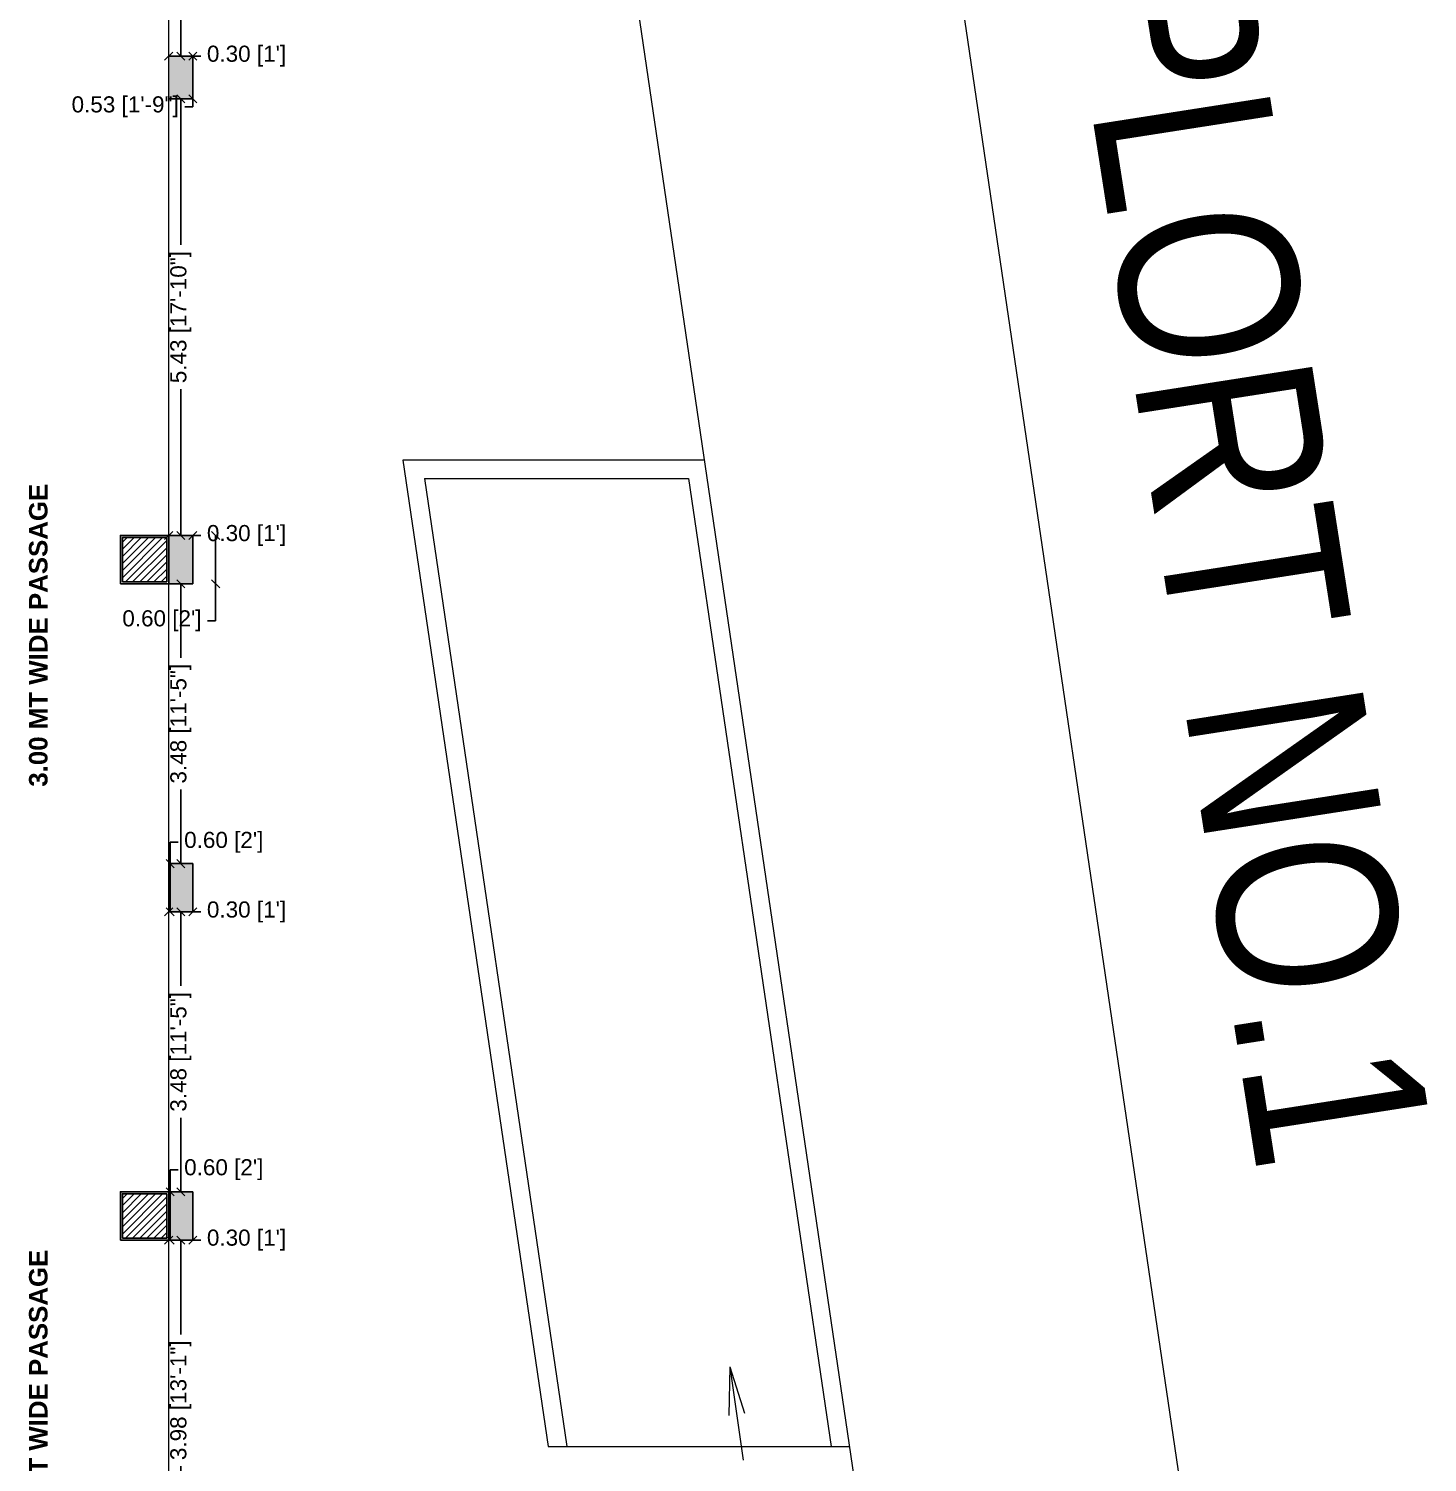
# Model space of a CAD drawing. Header units: metres. Extents: x 0 to 8495, y 0 to 3455.
# Drawn here: x 8313.92 to 8331.31, y 233.23 to 251.06 of the extents above; entities that cross this region are included whole.
import ezdxf

# ---------------------------------------------------------------- set-up
doc = ezdxf.new("R2010")
doc.units = ezdxf.units.M
doc.header["$MEASUREMENT"] = 0
doc.layers.get('0').update_dxf_attribs({"lineweight": 18})
for name, color, linetype, lineweight in [('_PrintItems', 7, 'Continuous', 20), ('Columns', 12, 'Continuous', 25), ('furniture', 30, 'Continuous', 20)]:
    doc.layers.add(name, color=color, linetype=linetype, lineweight=lineweight)
doc.styles.add('Annotative', font='arial.ttf')
doc.styles.add('PreDCRFont', font='ARIALN.TTF')
doc.styles.get("Standard").update_dxf_attribs({"font": 'ARIALN.TTF', "height": 0.2})
doc.dimstyles.get("Standard").update_dxf_attribs({"dimtxt": 0.2, "dimasz": 0.1, "dimexe": 0.08, "dimexo": 0.1125, "dimgap": 0.09, "dimtad": 0, "dimtoh": 1, "dimzin": 0, "dimdsep": 46, "dimtxsty": 'Annotative', "dimblk": 'OBLIQUE', "dimcen": 0.09, "dimse1": 1, "dimse2": 1, "dimclrt": 256, "dimadec": 0, "dimazin": 0, "dimtfac": 1, "dimtofl": 0, "dimtmove": 0, "dimatfit": 3, "dimldrblk": 'OBLIQUE', "dimfxl": 1, "dimtolj": 1, "dimtzin": 0, "dimarcsym": 0})

# ---------------------------------------------------------------- blocks, each defined once
blk = doc.blocks.new('_Oblique')
at = {"color": 0, "linetype": 'ByBlock', "lineweight": -2}
blk.add_line((-0.5, -0.5), (0.5, 0.5), dxfattribs=at)
blk = doc.blocks.new('*D152')
at = {"layer": 'Columns', "color": 0, "lineweight": -2, "transparency": 16777216}
for p, q in [((8315.811, 235.995), (8315.811, 234.822)), ((8315.811, 232.011), (8315.811, 233.184))]:
    blk.add_line(p, q, dxfattribs=at)
at = {"layer": 'Defpoints', "color": 0, "transparency": 16777216}
for p in [(8315.811, 235.995), (8315.811, 232.011), (8315.811, 232.011)]:
    blk.add_point(p, dxfattribs=at)
at = {"layer": 'Columns', "color": 0, "lineweight": -2, "transparency": 16777216, "xscale": 0.1, "yscale": 0.1, "zscale": 0.1}
for p, rotation in [((8315.811, 235.995), 90), ((8315.811, 232.011), 270)]:
    blk.add_blockref('_Oblique', p, dxfattribs=dict(at, rotation=rotation))
at = {"layer": 'Columns', "transparency": 16777216, "insert": (8315.811, 234.003), "char_height": 0.2, "attachment_point": 5, "rotation": 90, "style": 'Annotative'}
blk.add_mtext('\\A1;3.98 [13\'-1"]', dxfattribs=at)
blk = doc.blocks.new('*D153')
at = {"layer": 'Columns', "color": 0, "lineweight": -2, "transparency": 16777216}
for p, q in [((8315.811, 240.075), (8315.811, 239.154)), ((8315.811, 236.595), (8315.811, 237.516))]:
    blk.add_line(p, q, dxfattribs=at)
at = {"layer": 'Defpoints', "color": 0, "transparency": 16777216}
for p in [(8315.811, 240.075), (8315.811, 240.075), (8315.811, 236.595)]:
    blk.add_point(p, dxfattribs=at)
at = {"layer": 'Columns', "color": 0, "lineweight": -2, "transparency": 16777216, "xscale": 0.1, "yscale": 0.1, "zscale": 0.1}
for p, rotation in [((8315.811, 240.075), 90), ((8315.811, 236.595), 270)]:
    blk.add_blockref('_Oblique', p, dxfattribs=dict(at, rotation=rotation))
at = {"layer": 'Columns', "transparency": 16777216, "insert": (8315.811, 238.335), "char_height": 0.2, "attachment_point": 5, "rotation": 90, "style": 'Annotative'}
blk.add_mtext('\\A1;3.48 [11\'-5"]', dxfattribs=at)
blk = doc.blocks.new('*D154')
at = {"layer": 'Columns', "color": 0, "lineweight": -2, "transparency": 16777216}
for p, q in [((8315.811, 244.155), (8315.811, 243.234)), ((8315.811, 240.675), (8315.811, 241.596))]:
    blk.add_line(p, q, dxfattribs=at)
at = {"layer": 'Defpoints', "color": 0, "transparency": 16777216}
for p in [(8315.811, 244.155), (8315.811, 244.155), (8315.811, 240.675)]:
    blk.add_point(p, dxfattribs=at)
at = {"layer": 'Columns', "color": 0, "lineweight": -2, "transparency": 16777216, "xscale": 0.1, "yscale": 0.1, "zscale": 0.1}
for p, rotation in [((8315.811, 244.155), 90), ((8315.811, 240.675), 270)]:
    blk.add_blockref('_Oblique', p, dxfattribs=dict(at, rotation=rotation))
at = {"layer": 'Columns', "transparency": 16777216, "insert": (8315.811, 242.415), "char_height": 0.2, "attachment_point": 5, "rotation": 90, "style": 'Annotative'}
blk.add_mtext('\\A1;3.48 [11\'-5"]', dxfattribs=at)
blk = doc.blocks.new('*D155')
at = {"layer": 'Columns', "color": 0, "lineweight": -2, "transparency": 16777216}
for p, q in [((8315.811, 250.185), (8315.811, 248.367)), ((8315.811, 244.755), (8315.811, 246.573))]:
    blk.add_line(p, q, dxfattribs=at)
at = {"layer": 'Defpoints', "color": 0, "transparency": 16777216}
for p in [(8315.811, 250.185), (8315.811, 250.185), (8315.811, 244.755)]:
    blk.add_point(p, dxfattribs=at)
at = {"layer": 'Columns', "color": 0, "lineweight": -2, "transparency": 16777216, "xscale": 0.1, "yscale": 0.1, "zscale": 0.1}
for p, rotation in [((8315.811, 250.185), 90), ((8315.811, 244.755), 270)]:
    blk.add_blockref('_Oblique', p, dxfattribs=dict(at, rotation=rotation))
at = {"layer": 'Columns', "transparency": 16777216, "insert": (8315.811, 247.47), "char_height": 0.2, "attachment_point": 5, "rotation": 90, "style": 'Annotative'}
blk.add_mtext('\\A1;5.43 [17\'-10"]', dxfattribs=at)
blk = doc.blocks.new('*D156')
at = {"layer": 'Columns', "color": 0, "lineweight": -2, "transparency": 16777216}
for p, q in [((8315.811, 252.115), (8315.811, 252.215)), ((8315.811, 252.215), (8315.911, 252.215)), ((8315.811, 250.715), (8315.811, 252.115))]:
    blk.add_line(p, q, dxfattribs=at)
at = {"layer": 'Defpoints', "color": 0, "transparency": 16777216}
for p in [(8315.811, 252.115), (8315.811, 252.115), (8315.811, 250.715)]:
    blk.add_point(p, dxfattribs=at)
at = {"layer": 'Columns', "color": 0, "lineweight": -2, "transparency": 16777216, "xscale": 0.1, "yscale": 0.1, "zscale": 0.1}
for p, rotation in [((8315.811, 252.115), 90), ((8315.811, 250.715), 270)]:
    blk.add_blockref('_Oblique', p, dxfattribs=dict(at, rotation=rotation))
at = {"layer": 'Columns', "transparency": 16777216, "insert": (8316.644, 252.215), "char_height": 0.2, "attachment_point": 5, "style": 'Annotative'}
blk.add_mtext('\\A1;1.40 [4\'-7"]', dxfattribs=at)
blk = doc.blocks.new('*D162')
at = {"layer": 'Columns', "color": 0, "lineweight": -2, "transparency": 16777216}
for p, q in [((8315.661, 250.715), (8315.961, 250.715)), ((8315.961, 250.715), (8316.061, 250.715))]:
    blk.add_line(p, q, dxfattribs=at)
at = {"layer": 'Defpoints', "color": 0, "transparency": 16777216}
for p in [(8315.661, 250.715), (8315.961, 250.715), (8315.961, 250.715)]:
    blk.add_point(p, dxfattribs=at)
at = {"layer": 'Columns', "color": 0, "lineweight": -2, "transparency": 16777216, "xscale": 0.1, "yscale": 0.1, "zscale": 0.1, "rotation": 180}
blk.add_blockref('_Oblique', (8315.661, 250.715), dxfattribs=at)
at = {"layer": 'Columns', "color": 0, "lineweight": -2, "transparency": 16777216, "xscale": 0.1, "yscale": 0.1, "zscale": 0.1}
blk.add_blockref('_Oblique', (8315.961, 250.715), dxfattribs=at)
at = {"layer": 'Columns', "transparency": 16777216, "insert": (8316.629, 250.715), "char_height": 0.2, "attachment_point": 5, "style": 'Annotative'}
blk.add_mtext("\\A1;0.30 [1']", dxfattribs=at)
blk = doc.blocks.new('*D163')
at = {"layer": 'Columns', "color": 0, "lineweight": -2, "transparency": 16777216}
for p, q in [((8315.961, 250.715), (8315.961, 250.185)), ((8315.961, 250.085), (8315.861, 250.085)), ((8315.961, 250.185), (8315.961, 250.085))]:
    blk.add_line(p, q, dxfattribs=at)
at = {"layer": 'Defpoints', "color": 0, "transparency": 16777216}
for p in [(8315.961, 250.715), (8315.961, 250.185), (8315.961, 250.185)]:
    blk.add_point(p, dxfattribs=at)
at = {"layer": 'Columns', "color": 0, "lineweight": -2, "transparency": 16777216, "xscale": 0.1, "yscale": 0.1, "zscale": 0.1}
for p, rotation in [((8315.961, 250.715), 90), ((8315.961, 250.185), 270)]:
    blk.add_blockref('_Oblique', p, dxfattribs=dict(at, rotation=rotation))
at = {"layer": 'Columns', "transparency": 16777216, "insert": (8315.12, 250.085), "char_height": 0.2, "attachment_point": 5, "style": 'Annotative'}
blk.add_mtext('\\A1;0.53 [1\'-9"]', dxfattribs=at)
blk = doc.blocks.new('*D164')
at = {"layer": 'Columns', "color": 0, "lineweight": -2, "transparency": 16777216}
for p, q in [((8315.661, 244.755), (8315.961, 244.755)), ((8315.961, 244.755), (8316.061, 244.755))]:
    blk.add_line(p, q, dxfattribs=at)
at = {"layer": 'Defpoints', "color": 0, "transparency": 16777216}
for p in [(8315.661, 244.755), (8315.961, 244.755), (8315.961, 244.755)]:
    blk.add_point(p, dxfattribs=at)
at = {"layer": 'Columns', "color": 0, "lineweight": -2, "transparency": 16777216, "xscale": 0.1, "yscale": 0.1, "zscale": 0.1, "rotation": 180}
blk.add_blockref('_Oblique', (8315.661, 244.755), dxfattribs=at)
at = {"layer": 'Columns', "color": 0, "lineweight": -2, "transparency": 16777216, "xscale": 0.1, "yscale": 0.1, "zscale": 0.1}
blk.add_blockref('_Oblique', (8315.961, 244.755), dxfattribs=at)
at = {"layer": 'Columns', "transparency": 16777216, "insert": (8316.629, 244.755), "char_height": 0.2, "attachment_point": 5, "style": 'Annotative'}
blk.add_mtext("\\A1;0.30 [1']", dxfattribs=at)
blk = doc.blocks.new('*D165')
at = {"layer": 'Columns', "color": 0, "lineweight": -2, "transparency": 16777216}
for p, q in [((8316.245, 244.755), (8316.245, 244.155)), ((8316.245, 244.155), (8316.245, 243.695)), ((8316.245, 243.695), (8316.145, 243.695))]:
    blk.add_line(p, q, dxfattribs=at)
at = {"layer": 'Defpoints', "color": 0, "transparency": 16777216}
for p in [(8315.961, 244.755), (8315.961, 244.155), (8316.245, 244.155)]:
    blk.add_point(p, dxfattribs=at)
at = {"layer": 'Columns', "color": 0, "lineweight": -2, "transparency": 16777216, "xscale": 0.1, "yscale": 0.1, "zscale": 0.1}
for p, rotation in [((8316.245, 244.755), 90), ((8316.245, 244.155), 270)]:
    blk.add_blockref('_Oblique', p, dxfattribs=dict(at, rotation=rotation))
at = {"layer": 'Columns', "transparency": 16777216, "insert": (8315.577, 243.695), "char_height": 0.2, "attachment_point": 5, "style": 'Annotative'}
blk.add_mtext("\\A1;0.60 [2']", dxfattribs=at)
blk = doc.blocks.new('*D166')
at = {"layer": 'Columns', "color": 0, "lineweight": -2, "transparency": 16777216}
for p, q in [((8315.661, 240.075), (8315.961, 240.075)), ((8315.961, 240.075), (8316.061, 240.075))]:
    blk.add_line(p, q, dxfattribs=at)
at = {"layer": 'Defpoints', "color": 0, "transparency": 16777216}
for p in [(8315.661, 240.075), (8315.961, 240.075), (8315.961, 240.075)]:
    blk.add_point(p, dxfattribs=at)
at = {"layer": 'Columns', "color": 0, "lineweight": -2, "transparency": 16777216, "xscale": 0.1, "yscale": 0.1, "zscale": 0.1, "rotation": 180}
blk.add_blockref('_Oblique', (8315.661, 240.075), dxfattribs=at)
at = {"layer": 'Columns', "color": 0, "lineweight": -2, "transparency": 16777216, "xscale": 0.1, "yscale": 0.1, "zscale": 0.1}
blk.add_blockref('_Oblique', (8315.961, 240.075), dxfattribs=at)
at = {"layer": 'Columns', "transparency": 16777216, "insert": (8316.629, 240.075), "char_height": 0.2, "attachment_point": 5, "style": 'Annotative'}
blk.add_mtext("\\A1;0.30 [1']", dxfattribs=at)
blk = doc.blocks.new('*D167')
at = {"layer": 'Columns', "color": 0, "lineweight": -2, "transparency": 16777216}
for p, q in [((8315.678, 240.675), (8315.678, 240.94)), ((8315.678, 240.94), (8315.778, 240.94)), ((8315.678, 240.075), (8315.678, 240.675))]:
    blk.add_line(p, q, dxfattribs=at)
at = {"layer": 'Defpoints', "color": 0, "transparency": 16777216}
for p in [(8315.678, 240.675), (8315.961, 240.675), (8315.961, 240.075)]:
    blk.add_point(p, dxfattribs=at)
at = {"layer": 'Columns', "color": 0, "lineweight": -2, "transparency": 16777216, "xscale": 0.1, "yscale": 0.1, "zscale": 0.1}
for p, rotation in [((8315.678, 240.675), 90), ((8315.678, 240.075), 270)]:
    blk.add_blockref('_Oblique', p, dxfattribs=dict(at, rotation=rotation))
at = {"layer": 'Columns', "transparency": 16777216, "insert": (8316.346, 240.94), "char_height": 0.2, "attachment_point": 5, "style": 'Annotative'}
blk.add_mtext("\\A1;0.60 [2']", dxfattribs=at)
blk = doc.blocks.new('*D168')
at = {"layer": 'Columns', "color": 0, "lineweight": -2, "transparency": 16777216}
for p, q in [((8315.661, 235.995), (8315.961, 235.995)), ((8315.961, 235.995), (8316.061, 235.995))]:
    blk.add_line(p, q, dxfattribs=at)
at = {"layer": 'Defpoints', "color": 0, "transparency": 16777216}
for p in [(8315.661, 235.995), (8315.961, 235.995), (8315.961, 235.995)]:
    blk.add_point(p, dxfattribs=at)
at = {"layer": 'Columns', "color": 0, "lineweight": -2, "transparency": 16777216, "xscale": 0.1, "yscale": 0.1, "zscale": 0.1, "rotation": 180}
blk.add_blockref('_Oblique', (8315.661, 235.995), dxfattribs=at)
at = {"layer": 'Columns', "color": 0, "lineweight": -2, "transparency": 16777216, "xscale": 0.1, "yscale": 0.1, "zscale": 0.1}
blk.add_blockref('_Oblique', (8315.961, 235.995), dxfattribs=at)
at = {"layer": 'Columns', "transparency": 16777216, "insert": (8316.629, 235.995), "char_height": 0.2, "attachment_point": 5, "style": 'Annotative'}
blk.add_mtext("\\A1;0.30 [1']", dxfattribs=at)
blk = doc.blocks.new('*D169')
at = {"layer": 'Columns', "color": 0, "lineweight": -2, "transparency": 16777216}
for p, q in [((8315.678, 236.595), (8315.678, 236.87)), ((8315.678, 236.87), (8315.778, 236.87)), ((8315.678, 235.995), (8315.678, 236.595))]:
    blk.add_line(p, q, dxfattribs=at)
at = {"layer": 'Defpoints', "color": 0, "transparency": 16777216}
for p in [(8315.678, 236.595), (8315.961, 236.595), (8315.961, 235.995)]:
    blk.add_point(p, dxfattribs=at)
at = {"layer": 'Columns', "color": 0, "lineweight": -2, "transparency": 16777216, "xscale": 0.1, "yscale": 0.1, "zscale": 0.1}
for p, rotation in [((8315.678, 236.595), 90), ((8315.678, 235.995), 270)]:
    blk.add_blockref('_Oblique', p, dxfattribs=dict(at, rotation=rotation))
at = {"layer": 'Columns', "transparency": 16777216, "insert": (8316.346, 236.87), "char_height": 0.2, "attachment_point": 5, "style": 'Annotative'}
blk.add_mtext("\\A1;0.60 [2']", dxfattribs=at)

msp = doc.modelspace()

# ---------------------------------------------------------------- hatches: boundary and pattern name
at = {"layer": 'Columns'}
h = msp.add_hatch(color=44, dxfattribs=at)
h.dxf.hatch_style = 1
h.paths.add_polyline_path([(8315.961, 250.715), (8315.661, 250.715), (8315.661, 250.185), (8315.961, 250.185)])
h.paths.add_polyline_path([(8315.961, 244.755), (8315.661, 244.755), (8315.661, 244.155), (8315.961, 244.155)])
h.paths.add_polyline_path([(8315.961, 240.675), (8315.661, 240.675), (8315.661, 240.075), (8315.961, 240.075)])
h = msp.add_hatch(color=44, dxfattribs=at)
h.dxf.hatch_style = 1
h.paths.add_polyline_path([(8264.711, 245.463), (8264.411, 245.463), (8264.411, 244.863), (8264.711, 244.863)])
h.paths.add_polyline_path([(8267.825, 245.163), (8267.825, 245.463), (8267.225, 245.463), (8267.225, 245.163)])
h.paths.add_polyline_path([(8270.939, 245.163), (8270.939, 245.463), (8270.339, 245.463), (8270.339, 245.163)])
h.paths.add_polyline_path([(8274.053, 245.163), (8274.053, 245.463), (8273.453, 245.463), (8273.453, 245.163)])
h.paths.add_polyline_path([(8275.781, 241.035), (8276.081, 241.035), (8276.081, 241.785), (8275.781, 241.785)])
h.paths.add_polyline_path([(8275.781, 235.92), (8276.081, 235.92), (8276.081, 236.67), (8275.781, 236.67)])
h.paths.add_polyline_path([(8276.381, 229.051), (8276.081, 229.051), (8276.081, 228.451), (8276.381, 228.451)])
h.paths.add_polyline_path([(8279.841, 228.751), (8279.841, 229.051), (8279.311, 229.051), (8279.311, 228.751)])
h.paths.add_polyline_path([(8282.716, 228.751), (8282.716, 229.051), (8282.186, 229.051), (8282.186, 228.751)])
h.paths.add_polyline_path([(8285.676, 228.751), (8285.676, 229.051), (8285.146, 229.051), (8285.146, 228.751)])
h.paths.add_polyline_path([(8288.636, 228.751), (8288.636, 229.051), (8288.106, 229.051), (8288.106, 228.751)])
h.paths.add_polyline_path([(8291.596, 228.751), (8291.596, 229.051), (8291.066, 229.051), (8291.066, 228.751)])
h.paths.add_polyline_path([(8294.556, 228.751), (8294.556, 229.051), (8294.026, 229.051), (8294.026, 228.751)])
h.paths.add_polyline_path([(8296.986, 229.051), (8296.986, 228.751), (8297.516, 228.751), (8297.516, 229.051)])
h.paths.add_polyline_path([(8300.476, 228.751), (8300.476, 229.051), (8299.946, 229.051), (8299.946, 228.751)])
h.paths.add_polyline_path([(8303.121, 229.051), (8303.121, 228.751), (8303.651, 228.751), (8303.651, 229.051)])
h.paths.add_polyline_path([(8306.396, 228.751), (8306.396, 229.051), (8305.866, 229.051), (8305.866, 228.751)])
h.paths.add_polyline_path([(8309.456, 228.751), (8309.456, 229.051), (8308.926, 229.051), (8308.926, 228.751)])
h.paths.add_polyline_path([(8311.901, 229.051), (8311.901, 228.751), (8312.431, 228.751), (8312.431, 229.051)])
h.paths.add_polyline_path([(8315.661, 229.051), (8315.361, 229.051), (8315.361, 228.451), (8315.661, 228.451)])
h.paths.add_polyline_path([(8315.661, 235.995), (8315.961, 235.995), (8315.961, 236.595), (8315.661, 236.595)])
h = msp.add_hatch(dxfattribs=at)
h.set_pattern_fill('ANSI31', scale=0.5)
h.set_pattern_definition([(45, (1183.929667, -213.605864), (-0.0441941738, 0.0441941738), [])])
h.paths.add_polyline_path([(8315.086, 244.18), (8315.636, 244.18), (8315.636, 244.73), (8315.086, 244.73)])
h = msp.add_hatch(dxfattribs=at)
h.set_pattern_fill('ANSI31', scale=0.5)
h.set_pattern_definition([(45, (1183.929667, -221.765864), (-0.0441941738, 0.0441941738), [])])
h.paths.add_polyline_path([(8315.086, 236.02), (8315.636, 236.02), (8315.636, 236.57), (8315.086, 236.57)])

# ---------------------------------------------------------------- linework, layer by layer
at = {"color": 251, "lineweight": 0}
msp.add_line((8315.661, 229.051), (8315.661, 252.115), dxfattribs=at)
at = {"color": 57, "lineweight": 0, "true_color": 0x80812c}
for p, q in [((8322.324, 245.693), (8318.574, 245.693)), ((8318.84, 245.463), (8322.125, 245.463)), ((8322.639, 234.418), (8322.625, 233.815)), ((8322.639, 234.418), (8322.804, 233.259)), ((8322.639, 234.418), (8322.821, 233.843)), ((8320.379, 233.43), (8324.132, 233.43))]:
    msp.add_line(p, q, dxfattribs=at)
at = {"color": 57, "true_color": 0x80812c}
for points in [[(8318.574, 245.693), (8320.379, 233.43)], [(8318.84, 245.463), (8320.612, 233.43)], [(8322.125, 245.463), (8323.897, 233.43)]]:
    msp.add_lwpolyline(points, dxfattribs=at)
at = {"layer": 'Columns'}
for p, q in [((8315.661, 250.715), (8315.961, 250.715)), ((8315.961, 250.715), (8315.961, 250.185)), ((8315.961, 250.185), (8315.661, 250.185)), ((8315.661, 250.185), (8315.661, 250.185)), ((8315.661, 244.755), (8315.961, 244.755)), ((8315.961, 244.755), (8315.961, 244.155)), ((8315.961, 244.155), (8315.661, 244.155)), ((8315.661, 240.675), (8315.961, 240.675)), ((8315.961, 240.675), (8315.961, 240.075)), ((8315.961, 240.075), (8315.661, 240.075)), ((8315.661, 236.595), (8315.961, 236.595)), ((8315.961, 236.595), (8315.961, 235.995)), ((8315.961, 235.995), (8315.661, 235.995))]:
    msp.add_line(p, q, dxfattribs=at)
at = {"layer": 'Columns', "color": 7}
for points in [[(8315.061, 244.155), (8315.661, 244.155), (8315.661, 244.755), (8315.061, 244.755)], [(8315.086, 244.18), (8315.636, 244.18), (8315.636, 244.73), (8315.086, 244.73)], [(8315.061, 235.995), (8315.661, 235.995), (8315.661, 236.595), (8315.061, 236.595)], [(8315.086, 236.02), (8315.636, 236.02), (8315.636, 236.57), (8315.086, 236.57)]]:
    msp.add_lwpolyline(points, close=True, dxfattribs=at)
at = {"layer": 'furniture', "color": 57, "true_color": 0x80812c}
msp.add_lwpolyline([(8322.166, 274.233), (8275.782, 263.522), (8258.829, 259.539), (8264.421, 221.551), (8329.921, 221.551)], close=True, dxfattribs=at)
at = {"layer": 'furniture', "color": 167}
msp.add_lwpolyline([(8324.774, 229.051), (8318.84, 269.36), (8276.69, 259.627), (8264.411, 256.741)], dxfattribs=at)
msp.add_lwpolyline([(8324.774, 229.051), (8318.84, 269.36), (8276.69, 259.627), (8264.411, 256.741)], dxfattribs=at)

# ---------------------------------------------------------------- texts
at = {"color": 251, "linetype": 'ByBlock', "lineweight": -2, "char_height": 0.23, "width": 3.84541, "attachment_point": 5, "rotation": 90}
for insert in [(8314.041, 243.515), (8314.041, 233.992)]:
    msp.add_mtext('{\\fArial|b1|i0|c0|p34;3.00 MT WIDE PASSAGE}', dxfattribs=dict(at, insert=insert))
at = {"layer": '_PrintItems', "lineweight": 30, "style": 'PreDCRFont'}
msp.add_text('JOINT PLORT NO.1', height=2.22177, rotation=278.8727, dxfattribs=at).set_placement((8325.624, 259.711))

# ---------------------------------------------------------------- dimensions: what is measured, and where the dimension line sits
at = {"layer": 'Columns'}
for base, p1, p2, picture, middle in [((8315.811, 252.115), (8315.811, 250.715), (8315.811, 252.115), '*D156', (8316.644, 252.215)), ((8315.961, 250.185), (8315.961, 250.715), (8315.961, 250.185), '*D163', (8315.12, 250.085)), ((8315.811, 250.185), (8315.811, 244.755), (8315.811, 250.185), '*D155', (8315.811, 247.47)), ((8315.811, 244.155), (8315.811, 240.675), (8315.811, 244.155), '*D154', (8315.811, 242.415)), ((8315.811, 240.075), (8315.811, 236.595), (8315.811, 240.075), '*D153', (8315.811, 238.335)), ((8315.811, 232.011), (8315.811, 235.995), (8315.811, 232.011), '*D152', (8315.811, 234.003))]:
    dim = msp.add_linear_dim(base=base, p1=p1, p2=p2, angle=90, dimstyle='Standard', dxfattribs=at)
    dim.commit()
    dim.dimension.update_dxf_attribs({"geometry": picture, "text_midpoint": middle})
for base, p1, p2, picture, middle in [((8315.961, 250.715), (8315.661, 250.715), (8315.961, 250.715), '*D162', (8316.629, 250.715)), ((8315.961, 244.755), (8315.661, 244.755), (8315.961, 244.755), '*D164', (8316.629, 244.755)), ((8315.961, 240.075), (8315.661, 240.075), (8315.961, 240.075), '*D166', (8316.629, 240.075)), ((8315.961, 235.995), (8315.661, 235.995), (8315.961, 235.995), '*D168', (8316.629, 235.995))]:
    dim = msp.add_linear_dim(base=base, p1=p1, p2=p2, dimstyle='Standard', dxfattribs=at)
    dim.commit()
    dim.dimension.update_dxf_attribs({"geometry": picture, "text_midpoint": middle})
for base, p1, p2, picture, middle in [((8316.245, 244.155), (8315.961, 244.755), (8315.961, 244.155), '*D165', (8315.577, 243.695)), ((8315.678, 240.675), (8315.961, 240.075), (8315.961, 240.675), '*D167', (8316.346, 240.94)), ((8315.678, 236.595), (8315.961, 235.995), (8315.961, 236.595), '*D169', (8316.346, 236.87))]:
    dim = msp.add_linear_dim(base=base, p1=p1, p2=p2, angle=90, dimstyle='Standard', dxfattribs=at)
    dim.commit()
    dim.dimension.update_dxf_attribs({"geometry": picture, "text_midpoint": middle, "dimtype": 160})

doc.saveas('drawing.dxf')
